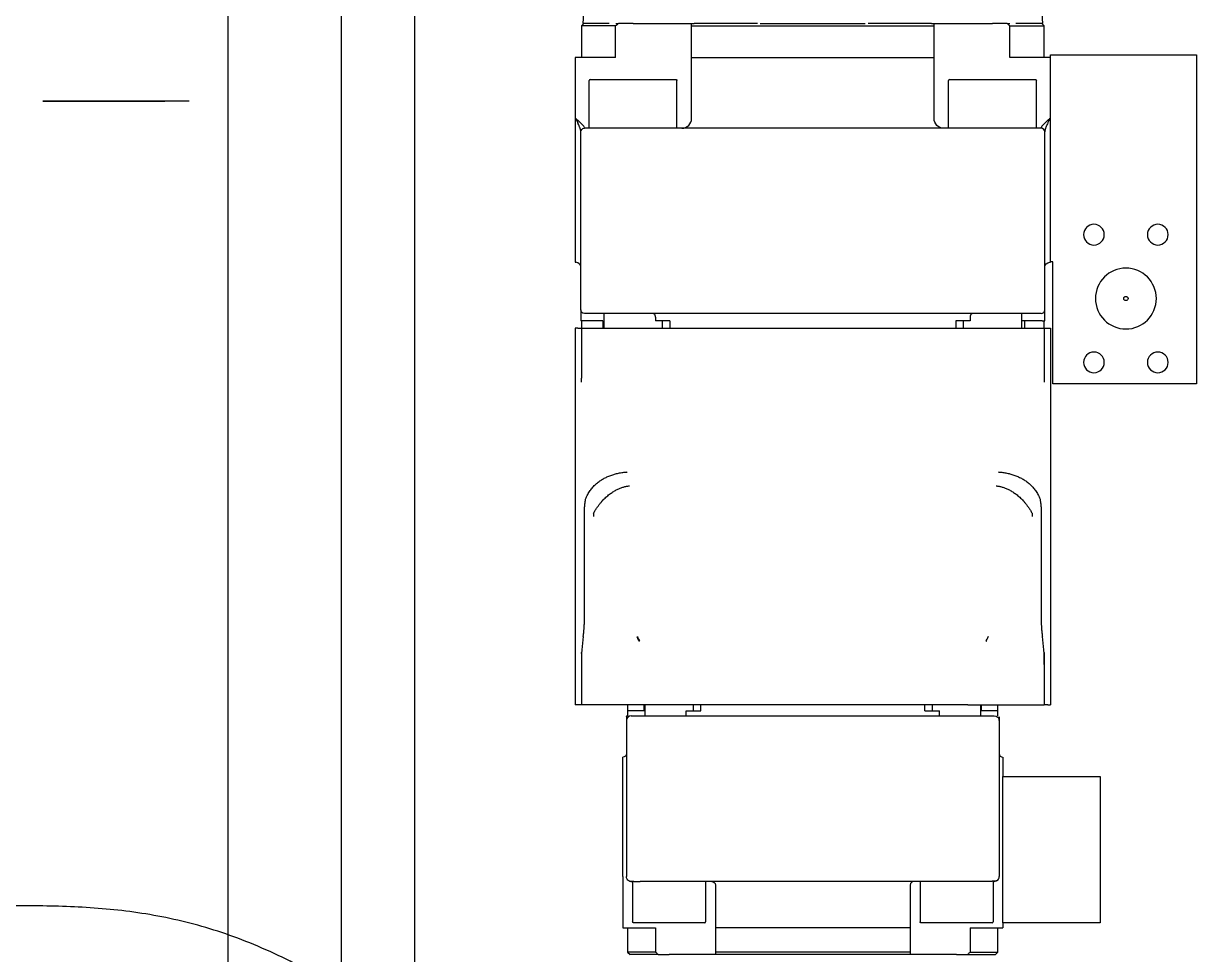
# Model space of a CAD drawing. Header units: millimetres. Extents: x 10462777 to 22643323, y 453826 to 1389191.
# Drawn here: x 11282604.9 to 11283086.4, y 579989.4 to 580371.4 of the extents above; entities that cross this region are included whole.
import ezdxf

# ---------------------------------------------------------------- set-up
doc = ezdxf.new("R2010")
doc.units = ezdxf.units.MM
doc.header["$LTSCALE"] = 200
doc.header["$MEASUREMENT"] = 0
doc.layers.add('2', color=2, linetype='CONTINUOUS')

msp = doc.modelspace()

# ---------------------------------------------------------------- linework, layer by layer
at = {"layer": '2', "color": 60, "linetype": 'Continuous'}
msp.add_line((11282688.88054, 579525.6816, 0), (11282688.88054, 580650.90118, 0), dxfattribs=at)
at = {"layer": '2', "color": 252, "linetype": 'Continuous'}
for p, q in [((11282735.3812, 579759.73852, 0), (11282735.3812, 580449.74051, 0)), ((11282765.38162, 580449.73894, 0), (11282765.38162, 579897.89048, 0)), ((11282835.91255, 580397.61417, 0), (11282834.5377, 580371.38048, 0)), ((11283023.23019, 580371.38048, 0), (11283021.85534, 580397.61417, 0)), ((11282834.88261, 580371.38048, 0), (11282833.8826, 580370.38046, 0)), ((11282833.8826, 580370.38046, 0), (11282833.8826, 580357.38028, 0)), ((11282847.95111, 580370.38046, 0), (11282833.8826, 580370.38046, 0)), ((11282845.32177, 580371.38048, 0), (11282834.5377, 580371.38048, 0)), ((11282847.95111, 580357.38028, 0), (11282847.95111, 580370.38046, 0)), ((11282848.94771, 580371.38048, 0), (11282849.12733, 580371.38048, 0)), ((11282855.1329, 580371.38048, 0), (11282849.12733, 580371.38048, 0)), ((11282855.1329, 580371.38048, 0), (11282878.98466, 580371.38048, 0)), ((11282879.13324, 580371.38048, 0), (11282879.42236, 580371.38048, 0)), ((11282879.13324, 580357.38028, 0), (11282879.13324, 580370.38046, 0)), ((11282879.13324, 580370.38046, 0), (11282978.63465, 580370.38046, 0)), ((11282906.15255, 580371.38048, 0), (11282880.21079, 580371.38048, 0)), ((11282907.33612, 580371.38048, 0), (11282950.43177, 580371.38048, 0)), ((11282977.5571, 580371.38048, 0), (11282951.61534, 580371.38048, 0)), ((11282978.34553, 580371.38048, 0), (11282978.63465, 580371.38048, 0)), ((11282978.63465, 580357.38028, 0), (11282978.63465, 580370.38046, 0)), ((11282978.74039, 580371.38048, 0), (11283002.63499, 580371.38048, 0)), ((11283008.64056, 580371.38048, 0), (11283002.63499, 580371.38048, 0)), ((11283008.64056, 580371.38048, 0), (11283008.82019, 580371.38048, 0)), ((11283009.81678, 580357.38028, 0), (11283009.81678, 580370.38046, 0)), ((11283009.81678, 580370.38046, 0), (11283023.8853, 580370.38046, 0)), ((11283023.23019, 580371.38048, 0), (11283012.17445, 580371.38048, 0)), ((11283023.8853, 580370.38046, 0), (11283022.88528, 580371.38048, 0)), ((11283023.8853, 580357.38028, 0), (11283023.8853, 580370.38046, 0)), ((11282831.38256, 580357.38028, 0), (11282831.38256, 580279.37917, 0)), ((11282847.95111, 580357.38028, 0), (11282831.38256, 580357.38028, 0)), ((11282879.13324, 580332.37992, 0), (11282879.13324, 580357.38028, 0)), ((11282879.13324, 580357.38028, 0), (11282880.39635, 580357.38028, 0)), ((11282880.39635, 580357.38028, 0), (11282977.37155, 580357.38028, 0)), ((11282977.37155, 580357.38028, 0), (11282978.63465, 580357.38028, 0)), ((11282978.63465, 580332.37992, 0), (11282978.63465, 580357.38028, 0)), ((11283026.38533, 580357.38028, 0), (11283009.81678, 580357.38028, 0)), ((11283026.38533, 580358.53029, 0), (11283086.38618, 580358.53029, 0)), ((11283026.38533, 580273.52909, 0), (11283026.38533, 580358.53029, 0)), ((11283086.38618, 580358.53029, 0), (11283086.38618, 580223.52838, 0)), ((11282837.13264, 580328.38017, 0), (11282837.13264, 580348.02214, 0)), ((11282837.49065, 580348.38015, 0), (11282872.77515, 580348.38015, 0)), ((11282873.13315, 580328.38017, 0), (11282873.13315, 580348.02214, 0)), ((11282984.63474, 580328.38017, 0), (11282984.63474, 580348.02214, 0)), ((11282984.99274, 580348.38015, 0), (11283020.27724, 580348.38015, 0)), ((11283020.63525, 580328.38017, 0), (11283020.63525, 580348.02214, 0)), ((11282833.63259, 580326.87984, 0), (11282833.63259, 580327.25637, 0)), ((11282847.44048, 580328.37987, 0), (11282835.13261, 580328.37987, 0)), ((11283010.32741, 580328.37987, 0), (11282847.44048, 580328.37987, 0)), ((11283022.63528, 580328.37987, 0), (11283010.32741, 580328.37987, 0)), ((11283024.1353, 580327.25637, 0), (11283024.1353, 580326.87984, 0)), ((11282833.63259, 580253.87881, 0), (11282833.63259, 580326.87984, 0)), ((11283024.1353, 580253.87881, 0), (11283024.1353, 580326.87984, 0)), ((11282831.38256, 580279.37917, 0), (11282831.38256, 580273.37908, 0)), ((11282831.38256, 580273.37908, 0), (11282831.63256, 580273.37908, 0)), ((11283026.13533, 580273.37908, 0), (11283026.38533, 580273.37908, 0)), ((11283027.38535, 580273.52909, 0), (11283026.38533, 580273.52909, 0)), ((11283027.38535, 580223.52838, 0), (11283027.38535, 580273.52909, 0)), ((11282833.63259, 580253.87879, 0), (11282833.63259, 580249.37874, 0)), ((11282847.44048, 580252.37879, 0), (11282835.13261, 580252.37879, 0)), ((11282843.13273, 580252.37991, 0), (11282843.13273, 580246.3787, 0)), ((11283010.32741, 580252.37879, 0), (11282847.44048, 580252.37879, 0)), ((11282864.32147, 580250.87877, 0), (11282864.32147, 580249.37874, 0)), ((11282993.44642, 580250.87877, 0), (11282993.44642, 580249.37874, 0)), ((11283022.63528, 580252.37879, 0), (11283010.32741, 580252.37879, 0)), ((11283014.63516, 580246.3787, 0), (11283014.63516, 580252.37991, 0)), ((11283024.1353, 580249.37874, 0), (11283024.1353, 580253.87878, 0)), ((11282831.38256, 580246.3787, 0), (11282831.38256, 580223.66304, 0)), ((11282832.38258, 580246.3787, 0), (11282831.38256, 580246.3787, 0)), ((11282832.38258, 580246.3787, 0), (11282833.8826, 580246.3787, 0)), ((11282842.70592, 580249.37874, 0), (11282833.63259, 580249.37874, 0)), ((11282833.8826, 580249.37874, 0), (11282833.8826, 580246.3787, 0)), ((11282833.8826, 580246.3787, 0), (11282833.8826, 580225.8704, 0)), ((11282833.8826, 580246.3787, 0), (11282852.6314, 580246.3787, 0)), ((11282842.70627, 580249.37874, 0), (11282842.70627, 580246.3787, 0)), ((11282852.6314, 580246.3787, 0), (11283005.1365, 580246.3787, 0)), ((11282870.13311, 580249.37874, 0), (11282864.32147, 580249.37874, 0)), ((11282867.13307, 580246.3787, 0), (11282867.13307, 580249.37931, 0)), ((11282870.13311, 580249.37874, 0), (11282870.13311, 580246.3787, 0)), ((11282987.63478, 580249.37874, 0), (11282987.63478, 580246.3787, 0)), ((11282993.44642, 580249.37874, 0), (11282987.63478, 580249.37874, 0)), ((11282990.63482, 580249.37931, 0), (11282990.63482, 580246.3787, 0)), ((11283005.1365, 580246.3787, 0), (11283023.8853, 580246.3787, 0)), ((11283015.31163, 580249.37874, 0), (11283014.63516, 580249.37874, 0)), ((11283015.81209, 580249.37874, 0), (11283015.31163, 580249.37874, 0)), ((11283015.81209, 580249.37874, 0), (11283015.81209, 580246.3787, 0)), ((11283023.0138, 580249.37874, 0), (11283015.81209, 580249.37874, 0)), ((11283023.0138, 580249.37874, 0), (11283024.1353, 580249.37874, 0)), ((11283023.8853, 580246.3787, 0), (11283023.8853, 580249.37874, 0)), ((11283023.8853, 580246.3787, 0), (11283023.8853, 580225.8704, 0)), ((11283023.8853, 580246.3787, 0), (11283025.38532, 580246.3787, 0)), ((11283025.38532, 580246.3787, 0), (11283026.38533, 580246.3787, 0)), ((11283026.38533, 580246.3787, 0), (11283026.38533, 580223.66304, 0)), ((11282831.38256, 580223.66304, 0), (11282831.38256, 580206.56179, 0)), ((11283026.38533, 580223.66304, 0), (11283026.38533, 580206.56179, 0)), ((11283086.38618, 580223.52838, 0), (11283027.38535, 580223.52838, 0)), ((11282831.38256, 580206.56179, 0), (11282831.38256, 580132.19343, 0)), ((11283026.38533, 580206.56179, 0), (11283026.38533, 580132.19343, 0)), ((11282835.13205, 580126.64476, 0), (11282835.13205, 580171.07086, 0)), ((11282838.88446, 580170.4634, 0), (11282838.88447, 580169.04917, 0)), ((11283018.88343, 580170.46341, 0), (11283018.88343, 580169.04917, 0)), ((11283022.63584, 580171.07086, 0), (11283022.63584, 580126.64476, 0)), ((11282831.38256, 580132.19343, 0), (11282831.38256, 580115.09218, 0)), ((11283026.38533, 580132.19343, 0), (11283026.38533, 580115.09218, 0)), ((11282831.38256, 580115.09218, 0), (11282831.38256, 580091.87651, 0)), ((11283026.38533, 580115.09218, 0), (11283026.38533, 580091.87651, 0)), ((11282833.8826, 580112.88482, 0), (11282833.8826, 580108.33277, 0)), ((11283023.8853, 580112.88482, 0), (11283023.8853, 580108.33277, 0)), ((11282833.8826, 580108.33277, 0), (11282833.8826, 580091.87651, 0)), ((11283023.8853, 580108.33277, 0), (11283023.8853, 580091.87651, 0)), ((11282832.38258, 580091.87651, 0), (11282831.38256, 580091.87651, 0)), ((11282833.8826, 580091.87651, 0), (11282832.38258, 580091.87651, 0)), ((11282865.26391, 580091.87651, 0), (11282833.8826, 580091.87651, 0)), ((11282852.88287, 580091.87651, 0), (11282852.88287, 580089.37647, 0)), ((11282859.63806, 580089.37647, 0), (11282859.63806, 580091.87651, 0)), ((11282859.88297, 580091.87651, 0), (11282859.88297, 580087.37632, 0)), ((11282873.15982, 580091.87651, 0), (11282865.26391, 580091.87651, 0)), ((11282984.60807, 580091.87651, 0), (11282873.15982, 580091.87651, 0)), ((11282879.88325, 580089.37556, 0), (11282879.88325, 580091.87651, 0)), ((11282882.88329, 580089.37647, 0), (11282882.88329, 580091.87651, 0)), ((11282974.8846, 580089.37647, 0), (11282974.8846, 580091.87651, 0)), ((11282977.88464, 580091.87651, 0), (11282977.88464, 580089.37556, 0)), ((11282992.50399, 580091.87651, 0), (11282984.60807, 580091.87651, 0)), ((11282992.50399, 580091.87651, 0), (11283023.8853, 580091.87651, 0)), ((11282997.88493, 580087.37632, 0), (11282997.88493, 580091.87651, 0)), ((11282998.12983, 580089.37647, 0), (11282998.12983, 580091.87651, 0)), ((11283004.88503, 580089.37647, 0), (11283004.88503, 580091.87651, 0)), ((11283025.38532, 580091.87651, 0), (11283023.8853, 580091.87651, 0)), ((11283025.38532, 580091.87651, 0), (11283026.38533, 580091.87651, 0)), ((11282852.88287, 580089.37647, 0), (11282852.88287, 580087.37644, 0)), ((11282859.63806, 580089.37647, 0), (11282852.88287, 580089.37647, 0)), ((11282854.38289, 580087.37644, 0), (11282864.53545, 580087.37644, 0)), ((11282859.88297, 580089.37647, 0), (11282859.63806, 580089.37647, 0)), ((11282864.53545, 580087.37644, 0), (11282993.23244, 580087.37644, 0)), ((11282876.92154, 580087.37644, 0), (11282876.92154, 580089.37647, 0)), ((11282876.92154, 580089.37647, 0), (11282882.88329, 580089.37647, 0)), ((11282974.8846, 580089.37647, 0), (11282980.84636, 580089.37647, 0)), ((11282980.84636, 580087.37644, 0), (11282980.84636, 580089.37647, 0)), ((11282993.23244, 580087.37644, 0), (11283003.385, 580087.37644, 0)), ((11282998.12983, 580089.37647, 0), (11282997.88493, 580089.37647, 0)), ((11283004.88503, 580089.37647, 0), (11282998.12983, 580089.37647, 0)), ((11283004.88503, 580087.37644, 0), (11283004.88503, 580089.37647, 0)), ((11282852.38286, 580085.37641, 0), (11282852.38286, 580021.37551, 0)), ((11283005.38503, 580085.37641, 0), (11283005.38503, 580021.37551, 0)), ((11282850.88284, 580065.37613, 0), (11282850.88284, 580070.3762, 0)), ((11283006.88505, 580070.3762, 0), (11283006.88505, 580065.37613, 0)), ((11282850.88284, 580021.37551, 0), (11282850.88284, 580065.37613, 0)), ((11283006.88505, 580065.37613, 0), (11283006.88505, 580062.42603, 0)), ((11283006.88505, 580062.42609, 0), (11283046.88562, 580062.42609, 0)), ((11283006.88505, 580002.42524, 0), (11283006.88505, 580062.42609, 0)), ((11283046.88562, 580062.42609, 0), (11283046.88562, 580002.42524, 0)), ((11282850.88284, 580021.37551, 0), (11282850.88284, 580000.37521, 0)), ((11282854.38291, 580019.37548, 0), (11282854.88305, 580019.37548, 0)), ((11282854.8829, 580019.44268, 0), (11282854.8829, 580002.73324, 0)), ((11282864.53545, 580019.37548, 0), (11282857.97035, 580019.37548, 0)), ((11282993.23244, 580019.37548, 0), (11282864.53545, 580019.37548, 0)), ((11282884.88332, 580019.37547, 0), (11282884.88332, 580002.73324, 0)), ((11282972.88457, 580019.37547, 0), (11282972.88457, 580002.73324, 0)), ((11282999.79754, 580019.37548, 0), (11282993.23244, 580019.37548, 0)), ((11283002.88487, 580019.37548, 0), (11283003.385, 580019.37548, 0)), ((11283002.885, 580019.44268, 0), (11283002.885, 580002.73324, 0)), ((11282888.88338, 580017.87546, 0), (11282888.88338, 580000.37521, 0)), ((11282968.88451, 580017.87546, 0), (11282968.88451, 580000.37521, 0)), ((11282850.88284, 580000.37521, 0), (11282864.26105, 580000.37521, 0)), ((11282852.88287, 580000.37521, 0), (11282852.88287, 579990.37506, 0)), ((11282884.52532, 580002.37524, 0), (11282855.2409, 580002.37524, 0)), ((11282864.26105, 580000.37521, 0), (11282864.26105, 579990.37506, 0)), ((11282888.88338, 580000.37521, 0), (11282888.88338, 579990.37506, 0)), ((11282889.65238, 580000.37521, 0), (11282888.88338, 580000.37521, 0)), ((11282968.11552, 580000.37521, 0), (11282889.65238, 580000.37521, 0)), ((11282968.88451, 580000.37521, 0), (11282968.11552, 580000.37521, 0)), ((11282968.88451, 580000.37521, 0), (11282968.88451, 579990.37506, 0)), ((11283002.52699, 580002.37524, 0), (11282973.24258, 580002.37524, 0)), ((11282993.50684, 580000.37521, 0), (11283006.88505, 580000.37521, 0)), ((11282993.50684, 580000.37521, 0), (11282993.50684, 579990.37506, 0)), ((11283004.88503, 579990.37506, 0), (11283004.88503, 580000.37521, 0)), ((11283006.88505, 580002.42536, 0), (11283006.88505, 580000.37521, 0)), ((11283046.88562, 580002.42524, 0), (11283006.88505, 580002.42524, 0)), ((11282852.88287, 579990.37506, 0), (11282853.88288, 579989.37505, 0)), ((11282864.26105, 579990.37506, 0), (11282852.88287, 579990.37506, 0)), ((11282968.88451, 579990.37506, 0), (11282888.88338, 579990.37506, 0)), ((11282993.50684, 579990.37506, 0), (11283004.88503, 579990.37506, 0)), ((11283003.88501, 579989.37505, 0), (11283004.88503, 579990.37506, 0)), ((11282865.44016, 579989.37505, 0), (11282853.88288, 579989.37505, 0)), ((11282865.44016, 579989.37505, 0), (11282869.88311, 579989.37505, 0)), ((11282888.88338, 579989.37505, 0), (11282869.88311, 579989.37505, 0)), ((11282968.88451, 579989.37505, 0), (11282888.88338, 579989.37505, 0)), ((11282987.88478, 579989.37505, 0), (11282968.88451, 579989.37505, 0)), ((11282987.88478, 579989.37505, 0), (11282992.32774, 579989.37505, 0)), ((11282992.32774, 579989.37505, 0), (11283003.88501, 579989.37505, 0))]:
    msp.add_line(p, q, dxfattribs=at)
at = {"layer": '2', "color": 172, "linetype": 'Continuous'}
for p, q in [((11282612.87946, 580339.44675, 0), (11282622.8796, 580339.44675, 0)), ((11282622.8796, 580339.44675, 0), (11282612.87946, 580339.44675, 0)), ((11282622.8796, 580339.44675, 0), (11282617.87953, 580339.44675, 0)), ((11282617.87953, 580339.44675, 0), (11282622.8796, 580339.44675, 0)), ((11282662.88017, 580339.44675, 0), (11282622.8796, 580339.44675, 0)), ((11282662.88017, 580339.44675, 0), (11282622.8796, 580339.44675, 0)), ((11282622.8796, 580339.44675, 0), (11282662.88017, 580339.44675, 0)), ((11282622.8796, 580339.44675, 0), (11282662.88017, 580339.44675, 0)), ((11282672.88031, 580339.44675, 0), (11282662.88017, 580339.44675, 0)), ((11282667.88024, 580339.44675, 0), (11282662.88017, 580339.44675, 0)), ((11282672.88031, 580339.44675, 0), (11282662.88017, 580339.44675, 0)), ((11282667.88024, 580339.44675, 0), (11282662.88017, 580339.44675, 0))]:
    msp.add_line(p, q, dxfattribs=at)
at = {"layer": '2', "color": 252, "linetype": 'Continuous', "extrusion": (0, 0, -1)}
for centre, radius in [((-11283044.28559, 580284.72925, 0), 4.25006), ((-11283070.48596, 580284.72925, 0), 4.25006), ((-11283057.38577, 580258.52887, 0), 12.50018), ((-11283044.28559, 580232.3285, 0), 4.25006), ((-11283070.48596, 580232.3285, 0), 4.25006)]:
    msp.add_circle(centre, radius, dxfattribs=at)
at = {"layer": '2', "color": 252, "linetype": 'Continuous'}
for centre, radius, start, end in [((11282837.49065, 580348.02214, 0), 0.35801, 90, 180), ((11282984.99274, 580348.02214, 0), 0.35801, 90, 180), ((11282875.13318, 580332.37992, 0), 4.00006, 270, 0), ((11283022.63528, 580326.87984, 0), 1.50002, 0, 90), ((11282831.63256, 580271.37906, 0), 2.00003, 0, 90), ((11283022.63528, 580253.87881, 0), 1.50002, 270, 0), ((11282854.38289, 580085.37641, 0), 2.00003, 90, 180), ((11283006.88505, 580071.87622, 0), 1.50002, 180, 270), ((11282970.38454, 580017.87546, 0), 1.50002, 90, 180), ((11283003.385, 580021.37551, 0), 2.00003, 297.7644929, 0), ((11282884.52532, 580002.73324, 0), 0.35801, 270, 0), ((11283002.52699, 580002.73324, 0), 0.35801, 270, 0)]:
    msp.add_arc(centre, radius, start, end, dxfattribs=at)
at = {"layer": '2', "color": 252, "linetype": 'Continuous', "extrusion": (0, 0, -1)}
for centre, radius, start, end in [((-11282872.77515, 580348.02214, 0), 0.35801, 90, 180), ((-11283020.27724, 580348.02214, 0), 0.35801, 90, 180), ((-11282982.63471, 580332.37992, 0), 4.00006, 270, 0), ((-11282835.13261, 580326.87984, 0), 1.50002, 0, 90), ((-11283026.13533, 580271.37906, 0), 2.00003, 0, 90), ((-11282835.13261, 580253.87881, 0), 1.50002, 270, 0), ((-11283003.385, 580085.37641, 0), 2.00003, 90, 180), ((-11282850.88284, 580071.87622, 0), 1.50002, 180, 270), ((-11282854.38289, 580021.37551, 0), 2.00003, 297.7644929, 0), ((-11282887.38336, 580017.87546, 0), 1.50002, 90, 180), ((-11282855.2409, 580002.73324, 0), 0.35801, 270, 0), ((-11282973.24258, 580002.73324, 0), 0.35801, 270, 0)]:
    msp.add_arc(centre, radius, start, end, dxfattribs=at)
at = {"layer": '2', "color": 252, "linetype": 'Continuous'}
for centre, major_axis, ratio, start_param, end_param in [((11282855.3829, 580088.67535, 0), (-9.86249, 50.13374), 0.381077203, 0.826647242, 1.094248917), ((11283002.38499, 580088.67535, 0), (-9.86249, -50.13374), 0.381077203, 2.047343736, 2.314945411), ((11282857.58201, 580119.71664, 0), (-0.53859, 1.92614), 0.42270957, 1.453142684, 2.557173678), ((11282857.85507, 580119.79449, 0), (-0.55805, 1.9206), 0.435126591, 1.445031409, 2.552830502), ((11282999.9128, 580119.7945, 0), (0.55805, 1.9206), 0.435126617, 3.730349616, 4.838151593)]:
    msp.add_ellipse(centre, major_axis=major_axis, ratio=ratio, start_param=start_param, end_param=end_param, dxfattribs=at)
for points in [[(11282849.12733, 580371.38048, 0), (11282848.99802, 580371.27076, 0), (11282848.73848, 580371.05041, 0), (11282848.34644, 580370.71709, 0), (11282848.0832, 580370.49299, 0), (11282847.95111, 580370.38046, 0)], [(11282848.06231, 580371.38048, 0), (11282848.09199, 580371.38048, 0), (11282848.15533, 580371.38048, 0), (11282848.26241, 580371.38048, 0), (11282848.38072, 580371.38048, 0), (11282848.50919, 580371.38048, 0), (11282848.64709, 580371.38048, 0), (11282848.79333, 580371.38048, 0), (11282848.89542, 580371.38048, 0), (11282848.94771, 580371.38048, 0)], [(11282879.13324, 580370.38046, 0), (11282879.13324, 580370.49299, 0), (11282879.13324, 580370.7171, 0), (11282879.13324, 580371.05041, 0), (11282879.13324, 580371.27077, 0), (11282879.13324, 580371.38048, 0)], [(11282879.42236, 580371.38048, 0), (11282879.44609, 580371.38048, 0), (11282879.49785, 580371.38048, 0), (11282879.58856, 580371.38048, 0), (11282879.69153, 580371.38048, 0), (11282879.8059, 580371.38048, 0), (11282879.93107, 580371.38048, 0), (11282880.06591, 580371.38048, 0), (11282880.1615, 580371.38048, 0), (11282880.21079, 580371.38048, 0)], [(11282977.5571, 580371.38048, 0), (11282977.6064, 580371.38048, 0), (11282977.70198, 580371.38048, 0), (11282977.83683, 580371.38048, 0), (11282977.96199, 580371.38048, 0), (11282978.07636, 580371.38048, 0), (11282978.17933, 580371.38048, 0), (11282978.27004, 580371.38048, 0), (11282978.3218, 580371.38048, 0), (11282978.34553, 580371.38048, 0)], [(11282978.63465, 580370.38046, 0), (11282978.63465, 580370.49299, 0), (11282978.63465, 580370.7171, 0), (11282978.63465, 580371.05041, 0), (11282978.63465, 580371.27077, 0), (11282978.63465, 580371.38048, 0)], [(11283008.64056, 580371.38048, 0), (11283008.76987, 580371.27076, 0), (11283009.02941, 580371.05041, 0), (11283009.42146, 580370.71709, 0), (11283009.6847, 580370.49299, 0), (11283009.81678, 580370.38046, 0)], [(11283008.82019, 580371.38048, 0), (11283008.87247, 580371.38048, 0), (11283008.97456, 580371.38048, 0), (11283009.12081, 580371.38048, 0), (11283009.25871, 580371.38048, 0), (11283009.38717, 580371.38048, 0), (11283009.50549, 580371.38048, 0), (11283009.61256, 580371.38048, 0), (11283009.6759, 580371.38048, 0), (11283009.70559, 580371.38048, 0)], [(11282833.89032, 580224.17607, 0), (11282833.8886, 580224.36425, 0), (11282833.88575, 580224.74067, 0), (11282833.88317, 580225.30545, 0), (11282833.8826, 580225.68206, 0), (11282833.8826, 580225.8704, 0)], [(11283023.8853, 580225.8704, 0), (11283023.8853, 580225.68206, 0), (11283023.88472, 580225.30544, 0), (11283023.88214, 580224.74067, 0), (11283023.87929, 580224.36425, 0), (11283023.87757, 580224.17607, 0)], [(11282835.60747, 580176.26088, 0), (11282835.73897, 580176.58479, 0), (11282836.01523, 580177.21339, 0), (11282836.46614, 580178.09889, 0), (11282836.95207, 580178.93126, 0), (11282837.47064, 580179.71261, 0), (11282838.01909, 580180.44433, 0), (11282838.59482, 580181.12801, 0), (11282839.19618, 580181.76625, 0), (11282839.82204, 580182.36184, 0), (11282840.47116, 580182.91701, 0), (11282841.1422, 580183.4337, 0), (11282841.83387, 580183.91364, 0), (11282842.54487, 580184.35838, 0), (11282843.27357, 580184.76908, 0), (11282844.01856, 580185.14687, 0), (11282844.77875, 580185.49299, 0), (11282845.55305, 580185.80846, 0), (11282846.34026, 580186.0942, 0), (11282847.13915, 580186.35095, 0), (11282847.94852, 580186.57942, 0), (11282848.76731, 580186.78026, 0), (11282849.59439, 580186.95398, 0), (11282850.42839, 580187.10099, 0), (11282851.26797, 580187.22164, 0), (11282851.83061, 580187.28474, 0), (11282852.11242, 580187.31197, 0)], [(11282852.11242, 580187.31197, 0), (11282852.17, 580187.31753, 0), (11282852.28523, 580187.32837, 0), (11282852.45823, 580187.34373, 0), (11282852.57366, 580187.35338, 0), (11282852.6314, 580187.35806, 0)], [(11283005.1365, 580187.35806, 0), (11283005.19421, 580187.35339, 0), (11283005.30961, 580187.34374, 0), (11283005.48261, 580187.32837, 0), (11283005.59787, 580187.31753, 0), (11283005.65548, 580187.31197, 0)], [(11283005.65548, 580187.31197, 0), (11283005.9373, 580187.28474, 0), (11283006.49996, 580187.22164, 0), (11283007.33958, 580187.10098, 0), (11283008.17361, 580186.95398, 0), (11283009.00068, 580186.78026, 0), (11283009.81943, 580186.57942, 0), (11283010.62877, 580186.35096, 0), (11283011.42763, 580186.09421, 0), (11283012.21481, 580185.80847, 0), (11283012.9891, 580185.49299, 0), (11283013.74929, 580185.14686, 0), (11283014.49427, 580184.76905, 0), (11283015.22298, 580184.35832, 0), (11283015.93398, 580183.91356, 0), (11283016.62567, 580183.43359, 0), (11283017.29673, 580182.91686, 0), (11283017.94587, 580182.36164, 0), (11283018.57176, 580181.76601, 0), (11283019.17314, 580181.12773, 0), (11283019.74891, 580180.44398, 0), (11283020.29737, 580179.71224, 0), (11283020.81592, 580178.93093, 0), (11283021.30183, 580178.0986, 0), (11283021.75274, 580177.21313, 0), (11283022.02895, 580176.58466, 0), (11283022.16043, 580176.26083, 0)], [(11282838.88446, 580170.46341, 0), (11282839.11164, 580170.87016, 0), (11282839.57598, 580171.65625, 0), (11282840.29891, 580172.75896, 0), (11282841.03459, 580173.77465, 0), (11282841.76973, 580174.69664, 0), (11282842.50478, 580175.53623, 0), (11282843.24088, 580176.3031, 0), (11282843.97672, 580177.0032, 0), (11282844.7078, 580177.63871, 0), (11282845.43072, 580178.21273, 0), (11282846.14364, 580178.72929, 0), (11282846.84529, 580179.19244, 0), (11282847.53591, 580179.60671, 0), (11282848.21657, 580179.9765, 0), (11282848.88645, 580180.30464, 0), (11282849.54548, 580180.59406, 0), (11282850.19525, 580180.84799, 0), (11282850.83611, 580181.06875, 0), (11282851.46888, 580181.25847, 0), (11282852.09439, 580181.41904, 0), (11282852.71519, 580181.55236, 0), (11282853.12526, 580181.62362, 0), (11282853.32934, 580181.65503, 0)], [(11282853.32934, 580181.65503, 0), (11282853.36542, 580181.66058, 0), (11282853.43766, 580181.6714, 0), (11282853.54629, 580181.68677, 0), (11282853.61887, 580181.69644, 0), (11282853.65521, 580181.70113, 0)], [(11283004.11268, 580181.70113, 0), (11283004.14887, 580181.69646, 0), (11283004.22127, 580181.68682, 0), (11283004.3299, 580181.67145, 0), (11283004.40233, 580181.66061, 0), (11283004.43855, 580181.65503, 0)], [(11283004.43855, 580181.65503, 0), (11283004.64252, 580181.62364, 0), (11283005.05243, 580181.55241, 0), (11283005.67323, 580181.4191, 0), (11283006.2988, 580181.25852, 0), (11283006.93157, 580181.0688, 0), (11283007.57255, 580180.84801, 0), (11283008.22232, 580180.5941, 0), (11283008.88151, 580180.30462, 0), (11283009.55135, 580179.97651, 0), (11283010.23202, 580179.60674, 0), (11283010.92275, 580179.19241, 0), (11283011.6243, 580178.72935, 0), (11283012.33727, 580178.21277, 0), (11283013.06017, 580177.63879, 0), (11283013.79137, 580177.0032, 0), (11283014.52767, 580176.30264, 0), (11283015.26367, 580175.5358, 0), (11283015.99824, 580174.69668, 0), (11283016.73259, 580173.77568, 0), (11283017.46851, 580172.7597, 0), (11283018.1914, 580171.65709, 0), (11283018.65606, 580170.87049, 0), (11283018.88343, 580170.46341, 0)], [(11282834.64784, 580119.86834, 0), (11282834.67383, 580120.04861, 0), (11282834.72523, 580120.41823, 0), (11282834.79914, 580120.99905, 0), (11282834.86864, 580121.60638, 0), (11282834.93246, 580122.23976, 0), (11282834.98964, 580122.90201, 0), (11282835.03889, 580123.59261, 0), (11282835.07898, 580124.31036, 0), (11282835.10895, 580125.05772, 0), (11282835.1277, 580125.83463, 0), (11282835.13205, 580126.37171, 0), (11282835.13205, 580126.64476, 0)], [(11283022.63584, 580126.64476, 0), (11283022.63584, 580126.37171, 0), (11283022.6402, 580125.83463, 0), (11283022.65894, 580125.05772, 0), (11283022.68892, 580124.31036, 0), (11283022.72901, 580123.59261, 0), (11283022.77825, 580122.90201, 0), (11283022.83544, 580122.23976, 0), (11283022.89925, 580121.60638, 0), (11283022.96875, 580120.99905, 0), (11283023.04267, 580120.41823, 0), (11283023.09406, 580120.04861, 0), (11283023.12005, 580119.86834, 0)], [(11282856.71019, 580119.71665, 0), (11282856.73758, 580119.72516, 0), (11282856.7923, 580119.74227, 0), (11282856.87423, 580119.76822, 0), (11282856.92874, 580119.7857, 0), (11282856.95596, 580119.79449, 0)], [(11282857.58198, 580117.98457, 0), (11282857.61243, 580117.99309, 0), (11282857.67326, 580118.0102, 0), (11282857.76428, 580118.03615, 0), (11282857.82482, 580118.05363, 0), (11282857.85506, 580118.06242, 0)], [(11282999.91283, 580118.06242, 0), (11282999.94307, 580118.05363, 0), (11283000.00361, 580118.03615, 0), (11283000.09464, 580118.0102, 0), (11283000.15546, 580117.99309, 0), (11283000.18591, 580117.98457, 0)], [(11283000.81193, 580119.79449, 0), (11283000.83916, 580119.7857, 0), (11283000.89367, 580119.76822, 0), (11283000.97559, 580119.74227, 0), (11283001.03031, 580119.72516, 0), (11283001.0577, 580119.71665, 0)], [(11282833.8826, 580112.88482, 0), (11282833.8826, 580113.02444, 0), (11282833.88275, 580113.16405, 0), (11282833.88307, 580113.30365, 0)], [(11283023.88483, 580113.30268, 0), (11283023.88514, 580113.1634, 0), (11283023.8853, 580113.02412, 0), (11283023.8853, 580112.88482, 0)], [(11282853.4512, 580019.60574, 0), (11282853.47521, 580019.5931, 0), (11282853.53585, 580019.56907, 0), (11282853.66462, 580019.53659, 0), (11282853.83068, 580019.5076, 0), (11282854.03404, 580019.48189, 0), (11282854.27377, 580019.45938, 0), (11282854.54982, 580019.43989, 0), (11282854.86122, 580019.42331, 0), (11282855.20737, 580019.40948, 0), (11282855.58773, 580019.39824, 0), (11282856.00083, 580019.38944, 0), (11282856.44663, 580019.38292, 0), (11282856.92307, 580019.37849, 0), (11282857.43007, 580019.37599, 0), (11282857.78718, 580019.37548, 0), (11282857.97035, 580019.37548, 0)], [(11283004.31669, 580019.60574, 0), (11283004.29269, 580019.5931, 0), (11283004.23204, 580019.56907, 0), (11283004.10327, 580019.53659, 0), (11283003.93721, 580019.5076, 0), (11283003.73385, 580019.48189, 0), (11283003.49412, 580019.45938, 0), (11283003.21807, 580019.43989, 0), (11283002.90667, 580019.42331, 0), (11283002.56052, 580019.40948, 0), (11283002.18016, 580019.39824, 0), (11283001.76707, 580019.38944, 0), (11283001.32126, 580019.38292, 0), (11283000.84482, 580019.37849, 0), (11283000.33782, 580019.37599, 0), (11282999.98071, 580019.37548, 0), (11282999.79754, 580019.37548, 0)], [(11283004.38508, 580019.64347, 0), (11283004.38495, 580019.64339, 0), (11283004.37983, 580019.64042, 0), (11283004.35594, 580019.62684, 0), (11283004.31601, 580019.60511, 0), (11283004.26073, 580019.57694, 0), (11283004.19137, 580019.54461, 0), (11283004.10976, 580019.51064, 0), (11283004.01813, 580019.47742, 0), (11283003.91604, 580019.44618, 0), (11283003.80198, 580019.41814, 0), (11283003.67577, 580019.39522, 0), (11283003.53745, 580019.37955, 0), (11283003.43716, 580019.37548, 0), (11283003.385, 580019.37548, 0)], [(11282865.44016, 579989.37505, 0), (11282865.31088, 579989.48441, 0), (11282865.05116, 579989.7043, 0), (11282864.65816, 579990.0376, 0), (11282864.39381, 579990.26218, 0), (11282864.26105, 579990.37506, 0)], [(11282888.88338, 579990.37506, 0), (11282888.88338, 579990.26218, 0), (11282888.88338, 579990.03759, 0), (11282888.88338, 579989.70429, 0), (11282888.88338, 579989.48441, 0), (11282888.88338, 579989.37505, 0)], [(11282968.88451, 579990.37506, 0), (11282968.88451, 579990.26218, 0), (11282968.88451, 579990.03759, 0), (11282968.88451, 579989.70429, 0), (11282968.88451, 579989.48441, 0), (11282968.88451, 579989.37505, 0)], [(11282992.32774, 579989.37505, 0), (11282992.45702, 579989.48441, 0), (11282992.71674, 579989.7043, 0), (11282993.10973, 579990.0376, 0), (11282993.37408, 579990.26218, 0), (11282993.50684, 579990.37506, 0)]]:
    msp.add_open_spline(points, degree=3, dxfattribs=at)
for points, knots in [([(11282831.63256, 580332.37992, 0), (11282831.67407, 580332.28884, 0), (11282831.75321, 580332.11521, 0), (11282831.86602, 580331.86774, 0), (11282831.96685, 580331.64599, 0), (11282832.05568, 580331.44996, 0), (11282832.19299, 580331.14621, 0), (11282832.37179, 580330.74893, 0), (11282832.5217, 580330.41048, 0), (11282832.59094, 580330.2527, 0), (11282832.59095, 580330.25268, 0)], [0, 0, 0, 0, 0.127759351, 0.243551231, 0.347375704, 0.439232937, 0.519123251, 0.774922643, 0.999988758, 1, 1, 1, 1]), ([(11282833.63259, 580327.25637, 0), (11282833.63192, 580327.28381, 0), (11282833.63056, 580327.33974, 0), (11282833.62003, 580327.43316, 0), (11282833.60343, 580327.53532, 0), (11282833.58016, 580327.64687, 0), (11282833.52856, 580327.85701, 0), (11282833.42253, 580328.20199, 0), (11282833.26671, 580328.62946, 0), (11282833.10766, 580329.03434, 0), (11282832.89658, 580329.54917, 0), (11282832.65115, 580330.11822, 0), (11282832.37179, 580330.74892, 0), (11282832.14767, 580331.24697, 0), (11282831.89792, 580331.79819, 0), (11282831.72912, 580332.16824, 0), (11282831.63256, 580332.37992, 0)], [0, 0, 0, 0, 0.023495295, 0.047901327, 0.073277305, 0.09967591, 0.127143943, 0.2167577, 0.319167909, 0.382985536, 0.451761426, 0.612625677, 0.699809036, 0.798912865, 0.884969398, 1, 1, 1, 1]), ([(11282835.13261, 580328.65367, 0), (11282835.13189, 580328.66955, 0), (11282835.13039, 580328.70199, 0), (11282835.1181, 580328.75655, 0), (11282835.09439, 580328.82721, 0), (11282835.05169, 580328.91931, 0), (11282834.95502, 580329.08443, 0), (11282834.76167, 580329.34557, 0), (11282834.41511, 580329.74017, 0), (11282834.02497, 580330.14099, 0), (11282833.63925, 580330.5191, 0), (11282833.28103, 580330.86135, 0), (11282832.90095, 580331.21678, 0), (11282832.52847, 580331.5611, 0), (11282832.20203, 580331.86015, 0), (11282831.9083, 580332.12851, 0), (11282831.72135, 580332.29896, 0), (11282831.63256, 580332.37992, 0)], [0, 0, 0, 0, 0.021004077, 0.042927998, 0.065780341, 0.101264273, 0.140073362, 0.227698007, 0.334112594, 0.464459489, 0.539673018, 0.62164156, 0.721119638, 0.803448438, 0.875234001, 0.940743026, 1, 1, 1, 1]), ([(11283026.13533, 580332.37992, 0), (11283026.06961, 580332.32001, 0), (11283025.93291, 580332.19539, 0), (11283025.7203, 580332.00124, 0), (11283025.49248, 580331.79297, 0), (11283025.21395, 580331.53756, 0), (11283024.86693, 580331.21678, 0), (11283024.37878, 580330.76025, 0), (11283023.84517, 580330.246, 0), (11283023.35281, 580329.74021, 0), (11283023.00619, 580329.34555, 0), (11283022.81293, 580329.08447, 0), (11283022.71612, 580328.91927, 0), (11283022.66893, 580328.81687, 0), (11283022.64047, 580328.72834, 0), (11283022.63697, 580328.67803, 0), (11283022.63528, 580328.65367, 0)], [0, 0, 0, 0, 0.043861853, 0.091240354, 0.14214243, 0.196582302, 0.278913622, 0.378410416, 0.535501915, 0.665864044, 0.772290656, 0.859924848, 0.89873581, 0.934226731, 0.968151788, 1, 1, 1, 1]), ([(11283026.13533, 580332.37992, 0), (11283026.09382, 580332.28884, 0), (11283026.01469, 580332.11521, 0), (11283025.90187, 580331.86774, 0), (11283025.80105, 580331.64599, 0), (11283025.71221, 580331.44997, 0), (11283025.57491, 580331.14621, 0), (11283025.3961, 580330.74893, 0), (11283025.11675, 580330.11823, 0), (11283024.87132, 580329.54917, 0), (11283024.66024, 580329.03435, 0), (11283024.50118, 580328.62947, 0), (11283024.34542, 580328.20204, 0), (11283024.23063, 580327.82909, 0), (11283024.17065, 580327.57289, 0), (11283024.14115, 580327.40066, 0), (11283024.13721, 580327.30343, 0), (11283024.1353, 580327.25637, 0)], [0, 0, 0, 0, 0.049494375, 0.094352681, 0.134574942, 0.170161224, 0.20111165, 0.300209961, 0.387402006, 0.548268864, 0.617040622, 0.680864698, 0.783273248, 0.872891153, 0.918063976, 0.960352144, 1, 1, 1, 1]), ([(11283056.59174, 580258.11847, 0), (11283056.70973, 580257.91855, 0), (11283056.90942, 580257.77441, 0), (11283057.35083, 580257.65243, 0), (11283057.59595, 580257.67395, 0), (11283058.00791, 580257.87387, 0), (11283058.17665, 580258.05415, 0), (11283058.28768, 580258.38221, 0), (11283058.30078, 580258.49875, 0), (11283058.2761, 580258.72848, 0), (11283058.23834, 580258.83993, 0), (11283058.12191, 580259.03754, 0), (11283058.04263, 580259.1247, 0), (11283057.8588, 580259.26206, 0), (11283057.75345, 580259.31323, 0), (11283057.53149, 580259.37484, 0), (11283057.41578, 580259.38538, 0), (11283057.1855, 580259.36495, 0), (11283057.07429, 580259.33459, 0), (11283056.86562, 580259.23342, 0), (11283056.7729, 580259.16491, 0), (11283056.61741, 580258.99377, 0), (11283056.55766, 580258.89366, 0), (11283056.48396, 580258.67574, 0), (11283056.47087, 580258.55845, 0), (11283056.49526, 580258.33048, 0), (11283056.53274, 580258.21843, 0), (11283056.59174, 580258.11847, 0)], [0, 0, 0, 0, 0.125, 0.125, 0.25, 0.25, 0.375, 0.375, 0.4375, 0.4375, 0.5, 0.5, 0.5625, 0.5625, 0.625, 0.625, 0.6875, 0.6875, 0.75, 0.75, 0.8125, 0.8125, 0.875, 0.875, 0.9375, 0.9375, 1, 1, 1, 1]), ([(11282864.32147, 580250.87877, 0), (11282864.32147, 580250.98081, 0), (11282864.31424, 580251.08103, 0), (11282864.28583, 580251.27798, 0), (11282864.26424, 580251.37576, 0), (11282864.17997, 580251.65272, 0), (11282864.09627, 580251.82046, 0), (11282863.88756, 580252.09355, 0), (11282863.76081, 580252.20106, 0), (11282863.48377, 580252.34289, 0), (11282863.33197, 580252.37877, 0), (11282863.17596, 580252.37879, 0)], [0, 0, 0, 0, 0.125, 0.125, 0.25, 0.25, 0.5, 0.5, 0.75, 0.75, 1, 1, 1, 1]), ([(11282994.59193, 580252.37879, 0), (11282994.43583, 580252.37877, 0), (11282994.28613, 580252.34373, 0), (11282994.07672, 580252.2368, 0), (11282994.01105, 580252.19284, 0), (11282993.88761, 580252.08814, 0), (11282993.82923, 580252.02654, 0), (11282993.72421, 580251.8894, 0), (11282993.67756, 580251.81427, 0), (11282993.59562, 580251.65071, 0), (11282993.56022, 580251.56144, 0), (11282993.47595, 580251.28517, 0), (11282993.44642, 580251.08306, 0), (11282993.44642, 580250.87877, 0)], [0, 0, 0, 0, 0.25, 0.25, 0.375, 0.375, 0.5, 0.5, 0.625, 0.625, 0.75, 0.75, 1, 1, 1, 1]), ([(11282835.13205, 580171.07086, 0), (11282835.13237, 580171.1503, 0), (11282835.13303, 580171.31194, 0), (11282835.13807, 580171.55829, 0), (11282835.14607, 580171.81253, 0), (11282835.15737, 580172.07468, 0), (11282835.17857, 580172.46772, 0), (11282835.21718, 580173.00883, 0), (11282835.27736, 580173.66478, 0), (11282835.35003, 580174.33435, 0), (11282835.42762, 580174.96837, 0), (11282835.51423, 580175.61788, 0), (11282835.57519, 580176.03831, 0), (11282835.60747, 580176.26088, 0)], [0, 0, 0, 0, 0.044310966, 0.090162899, 0.137616953, 0.186728298, 0.237546705, 0.359568558, 0.494821926, 0.615664476, 0.749749158, 0.867517755, 1, 1, 1, 1]), ([(11283022.16043, 580176.26083, 0), (11283022.19281, 580176.03748, 0), (11283022.25397, 580175.61573, 0), (11283022.3406, 580174.9658, 0), (11283022.41802, 580174.33286, 0), (11283022.49044, 580173.66563, 0), (11283022.55045, 580173.01161, 0), (11283022.59328, 580172.4134, 0), (11283022.6188, 580171.90762, 0), (11283022.63304, 580171.48197, 0), (11283022.63493, 580171.20526, 0), (11283022.63584, 580171.07086, 0)], [0, 0, 0, 0, 0.132952538, 0.25104444, 0.384586726, 0.505010802, 0.639873618, 0.761609599, 0.845663536, 0.92504093, 1, 1, 1, 1]), ([(11282852.38289, 580086.97554, 0), (11282852.38275, 580087.02796, 0), (11282852.39628, 580087.1036, 0), (11282852.4445, 580087.19812, 0), (11282852.49672, 580087.26258, 0), (11282852.56118, 580087.3148, 0), (11282852.6557, 580087.36302, 0), (11282852.73134, 580087.37656, 0), (11282852.78377, 580087.37641, 0)], [0, 0, 0, 0, 0.239095074, 0.368128125, 0.5, 0.631871875, 0.760904926, 1, 1, 1, 1]), ([(11282852.38286, 580086.98013, 0), (11282852.38286, 580086.97682, 0), (11282852.38286, 580086.96875, 0), (11282852.38286, 580086.89613, 0), (11282852.38286, 580086.69468, 0), (11282852.38286, 580086.41401, 0), (11282852.38286, 580086.10239, 0), (11282852.38286, 580085.81805, 0), (11282852.38286, 580085.59564, 0), (11282852.38286, 580085.44876, 0), (11282852.38286, 580085.37686, 0), (11282852.38286, 580085.37321, 0), (11282852.38286, 580085.37898, 0), (11282852.38286, 580085.37579, 0), (11282852.38286, 580085.37604, 0), (11282852.38286, 580085.37621, 0)], [0, 0, 0, 0, 0.056222845, 0.137571922, 0.218920998, 0.300270075, 0.381619152, 0.462968228, 0.544317305, 0.625666382, 0.707015459, 0.788364535, 0.869713612, 0.951062689, 1, 1, 1, 1]), ([(11283005.38503, 580085.37639, 0), (11283005.38503, 580085.3766, 0), (11283005.38503, 580085.37616, 0), (11283005.38503, 580085.37672, 0), (11283005.38503, 580085.37555, 0), (11283005.38503, 580085.37879, 0), (11283005.38503, 580085.37034, 0), (11283005.38503, 580085.39685, 0), (11283005.38503, 580085.49543, 0), (11283005.38503, 580085.66773, 0), (11283005.38503, 580085.90772, 0), (11283005.38503, 580086.18761, 0), (11283005.38503, 580086.4691, 0), (11283005.38503, 580086.69356, 0), (11283005.38503, 580086.84254, 0), (11283005.38503, 580086.89457, 0), (11283005.38503, 580086.83763, 0), (11283005.38503, 580086.67882, 0), (11283005.38503, 580086.44799, 0), (11283005.38503, 580086.14238, 0), (11283005.38503, 580085.84089, 0), (11283005.38503, 580085.60599, 0), (11283005.38503, 580085.44944, 0), (11283005.38503, 580085.37346, 0), (11283005.38503, 580085.37259, 0), (11283005.38503, 580085.37958, 0), (11283005.38503, 580085.37615, 0), (11283005.38503, 580085.37588, 0), (11283005.38503, 580085.37586, 0)], [0, 0, 0, 0, 0.271382262, 0.301535846, 0.331689431, 0.361843016, 0.3919966, 0.422150185, 0.452303769, 0.482457354, 0.512610939, 0.542764523, 0.572918108, 0.603071693, 0.633225277, 0.663378862, 0.693532446, 0.723686031, 0.753839616, 0.7839932, 0.814146785, 0.84430037, 0.874453954, 0.904607539, 0.934761123, 0.964914708, 0.995068293, 1, 1, 1, 1]), ([(11282853.38281, 580019.64347, 0), (11282853.38294, 580019.64339, 0), (11282853.40414, 580019.63068, 0), (11282853.48805, 580019.5862, 0), (11282853.55069, 580019.55462, 0), (11282853.67571, 580019.50413, 0), (11282853.72257, 580019.48683, 0), (11282853.82679, 580019.45356, 0), (11282853.88423, 580019.43758, 0), (11282854.07176, 580019.39568, 0), (11282854.21705, 580019.37547, 0), (11282854.38291, 580019.37548, 0)], [0, 0, 0, 0, 0.25, 0.25, 0.5, 0.5, 0.625, 0.625, 0.75, 0.75, 1, 1, 1, 1])]:
    msp.add_open_spline(points, degree=3, knots=knots, dxfattribs=at)
at = {"layer": '2', "color": 163, "linetype": 'Continuous'}
msp.add_open_spline([(11282979.89022, 579621.45651, 0), (11282979.89017, 579621.45665, 0), (11282979.89011, 579621.45679, 0), (11282828.28432, 580009.37533, 0), (11282712.45678, 580009.37533, 0), (11282596.62923, 580009.37533, 0)], degree=5, dxfattribs=at)

doc.saveas('drawing.dxf')
